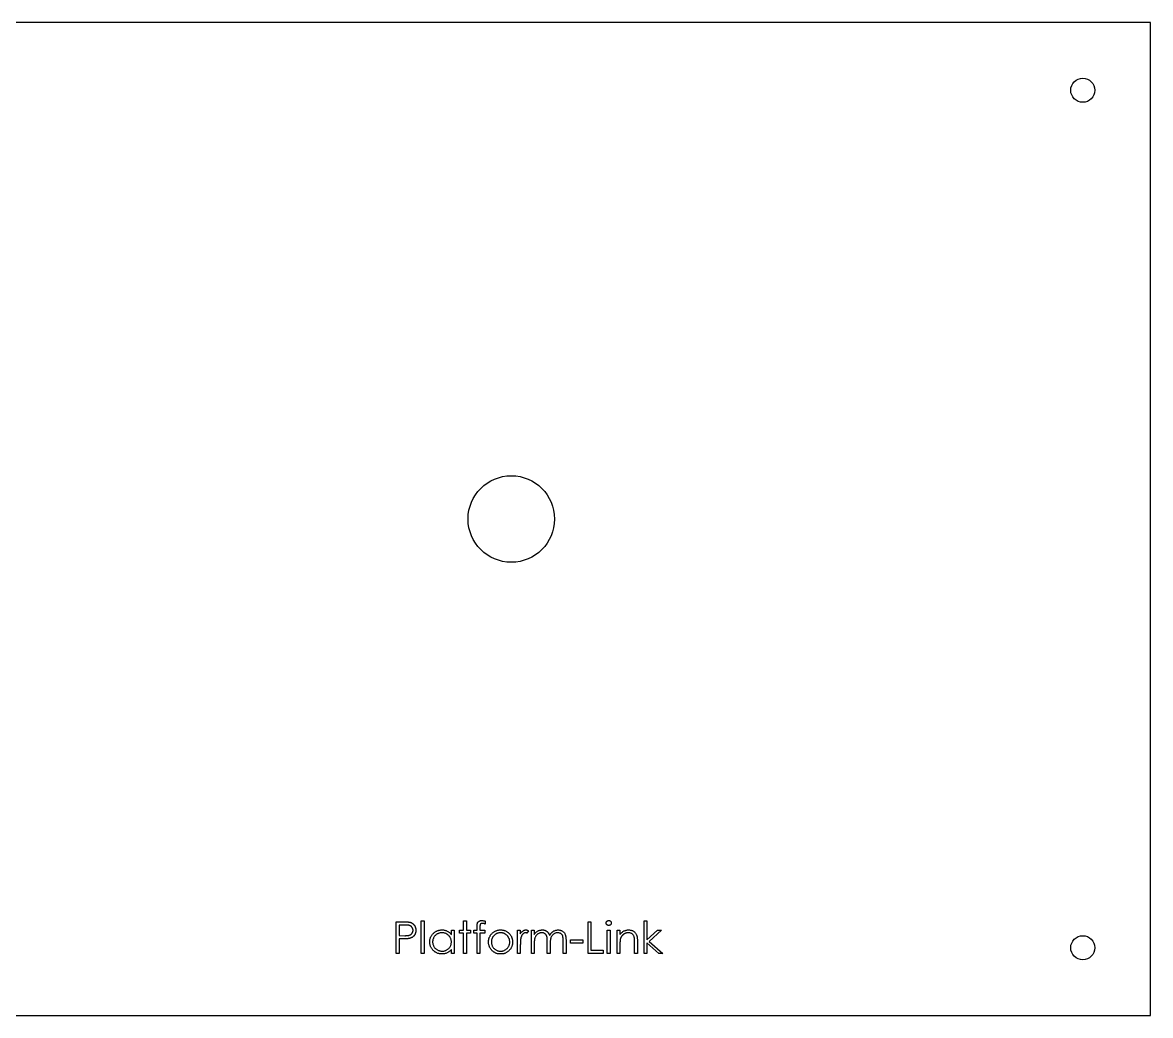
# Model space of a CAD drawing. Header units: millimetres. Extents: x 0 to 300, y -7 to 132.
# Drawn here: x 150 to 300, y 0 to 132 of the extents above; entities that cross this region are included whole.
import ezdxf

# ---------------------------------------------------------------- set-up
doc = ezdxf.new("R2010")
doc.units = ezdxf.units.MM

msp = doc.modelspace()

# ---------------------------------------------------------------- linework, layer by layer
at = {"color": 7, "linetype": 'Continuous', "lineweight": 25}
for p, q in [((300, 132), (0, 132)), ((300, 0), (300, 132)), ((199.7, 12.46), (200.53, 12.46)), ((199.7, 8.22), (199.7, 12.46)), ((200.08, 12.02), (200.08, 10.61)), ((200.86, 12.02), (200.08, 12.02)), ((203.01, 12.56), (203.39, 12.56)), ((203.01, 8.22), (203.01, 12.56)), ((203.39, 12.56), (203.39, 8.22)), ((208.66, 12.56), (209.04, 12.56)), ((208.66, 11.32), (208.66, 12.56)), ((209.04, 12.56), (209.04, 11.32)), ((211.54, 12.54), (211.54, 12.14)), ((225.21, 12.46), (225.59, 12.46)), ((225.21, 8.22), (225.21, 12.46)), ((225.59, 12.46), (225.59, 8.66)), ((232.65, 12.56), (233.03, 12.56)), ((232.65, 8.22), (232.65, 12.56)), ((233.03, 12.56), (233.03, 10.05)), ((200.08, 10.61), (200.82, 10.6)), ((207.03, 10.74), (207.03, 11.32)), ((207.03, 11.32), (207.41, 11.32)), ((207.41, 11.32), (207.41, 8.22)), ((208.12, 11.32), (208.66, 11.32)), ((208.12, 10.94), (208.12, 11.32)), ((208.66, 10.94), (208.12, 10.94)), ((208.66, 8.22), (208.66, 10.94)), ((209.04, 11.32), (209.58, 11.32)), ((209.04, 10.94), (209.04, 8.22)), ((209.58, 10.94), (209.04, 10.94)), ((209.58, 11.32), (209.58, 10.94)), ((210.02, 11.32), (210.45, 11.32)), ((210.02, 10.94), (210.02, 11.32)), ((210.45, 10.94), (210.02, 10.94)), ((210.45, 11.32), (210.45, 11.81)), ((210.45, 8.22), (210.45, 10.94)), ((210.83, 11.74), (210.83, 11.32)), ((210.83, 11.32), (211.48, 11.32)), ((211.48, 10.94), (210.83, 10.94)), ((210.83, 10.94), (210.83, 8.22)), ((211.48, 11.32), (211.48, 10.94)), ((215.82, 11.32), (216.2, 11.32)), ((215.82, 8.22), (215.82, 11.32)), ((216.2, 11.32), (216.2, 10.86)), ((217.29, 11.26), (217.08, 10.94)), ((217.67, 11.32), (218.05, 11.32)), ((217.67, 8.22), (217.67, 11.32)), ((218.05, 11.32), (218.05, 10.78)), ((227.76, 11.32), (228.14, 11.32)), ((227.76, 8.22), (227.76, 11.32)), ((228.14, 11.32), (228.14, 8.22)), ((229.07, 11.32), (229.45, 11.32)), ((229.07, 8.22), (229.07, 11.32)), ((229.45, 11.32), (229.45, 10.76)), ((233.03, 10.05), (234.44, 11.32)), ((234.98, 11.32), (233.35, 9.85)), ((234.44, 11.32), (234.98, 11.32)), ((200.08, 10.18), (200.08, 8.22)), ((200.39, 10.18), (200.08, 10.18)), ((216.2, 9.26), (216.2, 8.22)), ((218.05, 9.52), (218.05, 8.22)), ((219.78, 8.22), (219.78, 9.8)), ((220.16, 9.43), (220.16, 8.22)), ((221.9, 8.22), (221.9, 9.9)), ((222.28, 9.9), (222.28, 8.22)), ((222.88, 10.07), (224.51, 10.07)), ((222.88, 9.63), (222.88, 10.07)), ((224.51, 9.63), (222.88, 9.63)), ((224.51, 10.07), (224.51, 9.63)), ((229.45, 9.34), (229.45, 8.22)), ((231.4, 8.22), (231.4, 9.68)), ((231.78, 9.8), (231.78, 8.22)), ((233.03, 9.65), (233.03, 8.22)), ((234.6, 8.22), (233.03, 9.65)), ((233.35, 9.85), (235.14, 8.22)), ((200.08, 8.22), (199.7, 8.22)), ((203.39, 8.22), (203.01, 8.22)), ((207.03, 8.22), (207.03, 8.76)), ((207.41, 8.22), (207.03, 8.22)), ((209.04, 8.22), (208.66, 8.22)), ((210.83, 8.22), (210.45, 8.22)), ((216.2, 8.22), (215.82, 8.22)), ((218.05, 8.22), (217.67, 8.22)), ((220.16, 8.22), (219.78, 8.22)), ((222.28, 8.22), (221.9, 8.22)), ((227.22, 8.22), (225.21, 8.22)), ((225.59, 8.66), (227.22, 8.66)), ((227.22, 8.66), (227.22, 8.22)), ((228.14, 8.22), (227.76, 8.22)), ((229.45, 8.22), (229.07, 8.22)), ((231.78, 8.22), (231.4, 8.22)), ((233.03, 8.22), (232.65, 8.22)), ((235.14, 8.22), (234.6, 8.22)), ((0, 0), (300, 0))]:
    msp.add_line(p, q, dxfattribs=at)
for centre, radius in [((291, 123), 1.6), ((215, 66), 5.75), ((291, 9), 1.6)]:
    msp.add_circle(centre, radius, dxfattribs=at)
for points, knots in [([(200.53, 12.46), (200.59, 12.46), (200.7, 12.46), (200.86, 12.45), (201, 12.45), (201.13, 12.44), (201.24, 12.43), (201.34, 12.42), (201.42, 12.41), (201.48, 12.4), (201.5, 12.39)], [0, 0, 0, 0, 0.176956, 0.339055, 0.486318, 0.618781, 0.735619, 0.838742, 0.926457, 1, 1, 1, 1]), ([(201.93, 11.32), (201.93, 11.35), (201.92, 11.42), (201.9, 11.52), (201.86, 11.61), (201.81, 11.7), (201.75, 11.78), (201.67, 11.85), (201.59, 11.91), (201.51, 11.94), (201.44, 11.97), (201.38, 11.98), (201.31, 11.99), (201.24, 12), (201.15, 12.01), (201.06, 12.02), (200.96, 12.02), (200.89, 12.02), (200.86, 12.02)], [0, 0, 0, 0, 0.0700438, 0.1392383, 0.2081975, 0.2791734, 0.3499868, 0.4183538, 0.4876096, 0.5574111, 0.5953302, 0.6379641, 0.6859128, 0.7381852, 0.7961026, 0.8585165, 0.9266577, 1, 1, 1, 1]), ([(201.5, 12.39), (201.53, 12.38), (201.59, 12.37), (201.67, 12.34), (201.75, 12.3), (201.82, 12.26), (201.89, 12.21), (201.96, 12.15), (202.02, 12.09), (202.08, 12.02), (202.14, 11.95), (202.18, 11.87), (202.22, 11.79), (202.25, 11.71), (202.28, 11.62), (202.3, 11.52), (202.31, 11.42), (202.31, 11.35), (202.31, 11.32)], [0, 0, 0, 0, 0.062481, 0.12349, 0.183411, 0.243153, 0.302127, 0.36171, 0.421842, 0.482932, 0.544552, 0.605681, 0.66768, 0.729984, 0.794551, 0.860346, 0.928907, 1, 1, 1, 1]), ([(210.45, 11.81), (210.45, 11.84), (210.45, 11.89), (210.45, 11.97), (210.46, 12.04), (210.46, 12.1), (210.47, 12.16), (210.48, 12.21), (210.5, 12.25), (210.51, 12.31), (210.54, 12.37), (210.59, 12.43), (210.65, 12.48), (210.72, 12.53), (210.8, 12.57), (210.88, 12.6), (210.97, 12.61), (211.04, 12.62), (211.07, 12.62)], [0, 0, 0, 0, 0.069775, 0.133856, 0.192948, 0.247916, 0.296642, 0.341504, 0.38163, 0.416905, 0.483173, 0.548917, 0.616062, 0.686302, 0.759645, 0.83539, 0.914974, 1, 1, 1, 1]), ([(211.15, 12.24), (211.13, 12.24), (211.09, 12.24), (211.04, 12.23), (210.99, 12.21), (210.95, 12.19), (210.92, 12.17), (210.89, 12.14), (210.87, 12.11), (210.85, 12.08), (210.85, 12.06), (210.84, 12.03), (210.84, 12), (210.84, 11.96), (210.83, 11.92), (210.83, 11.87), (210.83, 11.81), (210.83, 11.77), (210.83, 11.74)], [0, 0, 0, 0, 0.082, 0.158724, 0.229424, 0.297719, 0.360776, 0.416988, 0.468546, 0.516675, 0.544534, 0.581509, 0.628334, 0.683433, 0.749506, 0.822818, 0.907151, 1, 1, 1, 1]), ([(211.07, 12.62), (211.11, 12.62), (211.18, 12.61), (211.29, 12.6), (211.41, 12.57), (211.49, 12.55), (211.54, 12.54)], [0, 0, 0, 0, 0.216182, 0.453863, 0.714999, 1, 1, 1, 1]), ([(211.54, 12.14), (211.5, 12.16), (211.43, 12.19), (211.33, 12.22), (211.24, 12.23), (211.18, 12.24), (211.15, 12.24)], [0, 0, 0, 0, 0.291371, 0.5530282, 0.7890115, 1, 1, 1, 1]), ([(227.6, 12.29), (227.6, 12.31), (227.6, 12.36), (227.62, 12.42), (227.66, 12.47), (227.7, 12.52), (227.76, 12.57), (227.82, 12.6), (227.88, 12.62), (227.93, 12.62), (227.95, 12.62)], [0, 0, 0, 0, 0.12329, 0.242149, 0.363437, 0.489745, 0.618115, 0.744894, 0.868932, 1, 1, 1, 1]), ([(227.95, 11.97), (227.93, 11.97), (227.88, 11.97), (227.82, 11.99), (227.76, 12.02), (227.7, 12.06), (227.66, 12.11), (227.62, 12.17), (227.6, 12.23), (227.6, 12.27), (227.6, 12.29)], [0, 0, 0, 0, 0.131867, 0.256661, 0.384213, 0.513365, 0.640443, 0.761085, 0.879146, 1, 1, 1, 1]), ([(227.95, 12.62), (227.98, 12.62), (228.02, 12.62), (228.09, 12.6), (228.15, 12.57), (228.2, 12.52), (228.25, 12.47), (228.28, 12.42), (228.3, 12.36), (228.3, 12.31), (228.31, 12.29)], [0, 0, 0, 0, 0.131899, 0.258284, 0.384341, 0.51198, 0.638632, 0.75923, 0.877412, 1, 1, 1, 1]), ([(228.31, 12.29), (228.3, 12.27), (228.3, 12.23), (228.28, 12.17), (228.25, 12.11), (228.2, 12.06), (228.15, 12.02), (228.09, 11.99), (228.02, 11.97), (227.98, 11.97), (227.95, 11.97)], [0, 0, 0, 0, 0.120162, 0.237546, 0.357497, 0.484917, 0.613329, 0.74015, 0.867301, 1, 1, 1, 1]), ([(200.82, 10.6), (200.86, 10.6), (200.93, 10.6), (201.03, 10.61), (201.13, 10.61), (201.21, 10.62), (201.29, 10.63), (201.36, 10.64), (201.42, 10.66), (201.5, 10.68), (201.58, 10.72), (201.67, 10.78), (201.75, 10.85), (201.81, 10.93), (201.86, 11.02), (201.9, 11.11), (201.92, 11.21), (201.93, 11.28), (201.93, 11.32)], [0, 0, 0, 0, 0.072538, 0.140034, 0.202496, 0.260575, 0.313228, 0.361583, 0.404878, 0.444127, 0.5164, 0.586507, 0.655085, 0.724384, 0.793974, 0.861638, 0.930111, 1, 1, 1, 1]), ([(202.31, 11.32), (202.31, 11.29), (202.31, 11.22), (202.3, 11.12), (202.28, 11.02), (202.25, 10.93), (202.22, 10.85), (202.18, 10.76), (202.14, 10.69), (202.09, 10.62), (202.03, 10.55), (201.96, 10.49), (201.89, 10.43), (201.82, 10.38), (201.74, 10.34), (201.65, 10.3), (201.56, 10.27), (201.5, 10.25), (201.46, 10.25)], [0, 0, 0, 0, 0.070119, 0.137192, 0.202016, 0.264631, 0.326117, 0.38601, 0.445812, 0.505298, 0.564633, 0.624283, 0.683902, 0.743953, 0.805388, 0.868388, 0.933084, 1, 1, 1, 1]), ([(204.15, 9.78), (204.16, 9.83), (204.16, 9.94), (204.18, 10.09), (204.22, 10.24), (204.27, 10.39), (204.34, 10.53), (204.42, 10.66), (204.52, 10.79), (204.63, 10.9), (204.75, 11.01), (204.88, 11.11), (205.01, 11.19), (205.16, 11.26), (205.3, 11.31), (205.46, 11.34), (205.62, 11.37), (205.72, 11.37), (205.78, 11.37)], [0, 0, 0, 0, 0.063775, 0.126079, 0.186904, 0.247574, 0.308003, 0.369132, 0.432033, 0.496791, 0.561611, 0.624914, 0.686726, 0.748079, 0.809582, 0.871631, 0.934886, 1, 1, 1, 1]), ([(205.78, 10.99), (205.73, 10.99), (205.62, 10.98), (205.46, 10.95), (205.3, 10.9), (205.16, 10.83), (205.02, 10.75), (204.9, 10.64), (204.79, 10.52), (204.7, 10.39), (204.63, 10.24), (204.57, 10.09), (204.54, 9.93), (204.54, 9.83), (204.53, 9.77)], [0, 0, 0, 0, 0.085921, 0.169593, 0.252476, 0.336244, 0.419505, 0.502036, 0.584775, 0.669846, 0.754185, 0.836658, 0.91801, 1, 1, 1, 1]), ([(205.78, 11.37), (205.84, 11.37), (205.97, 11.36), (206.15, 11.34), (206.32, 11.29), (206.48, 11.22), (206.64, 11.14), (206.78, 11.03), (206.91, 10.9), (206.99, 10.8), (207.03, 10.74)], [0, 0, 0, 0, 0.129862, 0.254654, 0.376015, 0.495255, 0.614798, 0.738106, 0.865196, 1, 1, 1, 1]), ([(207.03, 9.76), (207.03, 9.8), (207.03, 9.89), (207.01, 10.01), (206.98, 10.13), (206.94, 10.24), (206.89, 10.35), (206.83, 10.45), (206.76, 10.55), (206.67, 10.64), (206.58, 10.72), (206.48, 10.79), (206.38, 10.85), (206.27, 10.9), (206.16, 10.94), (206.04, 10.97), (205.91, 10.99), (205.83, 10.99), (205.78, 10.99)], [0, 0, 0, 0, 0.0656338, 0.1291881, 0.1912187, 0.2519128, 0.3125075, 0.3734944, 0.4351516, 0.4987415, 0.5620952, 0.6241866, 0.6854757, 0.7460968, 0.8076116, 0.8699666, 0.933951, 1, 1, 1, 1]), ([(211.97, 9.76), (211.97, 9.81), (211.97, 9.91), (211.99, 10.07), (212.03, 10.21), (212.07, 10.35), (212.13, 10.49), (212.21, 10.62), (212.29, 10.74), (212.36, 10.82), (212.39, 10.86)], [0, 0, 0, 0, 0.128919, 0.255238, 0.378679, 0.501088, 0.622714, 0.746241, 0.871589, 1, 1, 1, 1]), ([(213.57, 10.99), (213.53, 10.99), (213.45, 10.99), (213.33, 10.97), (213.21, 10.94), (213.1, 10.9), (213, 10.85), (212.9, 10.79), (212.8, 10.72), (212.71, 10.63), (212.62, 10.54), (212.55, 10.44), (212.49, 10.34), (212.44, 10.23), (212.4, 10.12), (212.37, 10), (212.35, 9.88), (212.35, 9.8), (212.35, 9.76)], [0, 0, 0, 0, 0.0638459, 0.1260436, 0.1871654, 0.2473993, 0.30838, 0.3697796, 0.4325839, 0.4976408, 0.5624011, 0.6255571, 0.687332, 0.7483127, 0.809791, 0.8717676, 0.9348362, 1, 1, 1, 1]), ([(212.39, 10.86), (212.43, 10.9), (212.51, 10.98), (212.64, 11.08), (212.78, 11.17), (212.92, 11.24), (213.07, 11.3), (213.23, 11.34), (213.4, 11.37), (213.51, 11.37), (213.57, 11.37)], [0, 0, 0, 0, 0.128498, 0.252713, 0.374819, 0.496436, 0.617911, 0.741288, 0.8687, 1, 1, 1, 1]), ([(213.57, 11.37), (213.63, 11.37), (213.74, 11.37), (213.91, 11.34), (214.07, 11.3), (214.22, 11.25), (214.37, 11.17), (214.5, 11.09), (214.63, 10.98), (214.71, 10.9), (214.75, 10.86)], [0, 0, 0, 0, 0.131751, 0.258332, 0.382134, 0.503804, 0.624693, 0.746871, 0.871514, 1, 1, 1, 1]), ([(214.79, 9.76), (214.79, 9.8), (214.79, 9.88), (214.77, 10), (214.74, 10.12), (214.7, 10.23), (214.65, 10.34), (214.59, 10.44), (214.52, 10.54), (214.43, 10.63), (214.34, 10.72), (214.24, 10.79), (214.14, 10.85), (214.04, 10.9), (213.93, 10.94), (213.81, 10.97), (213.69, 10.99), (213.61, 10.99), (213.57, 10.99)], [0, 0, 0, 0, 0.065185, 0.128274, 0.19027, 0.251768, 0.312769, 0.374793, 0.43797, 0.503047, 0.568125, 0.63095, 0.692369, 0.752973, 0.813641, 0.874355, 0.936573, 1, 1, 1, 1]), ([(214.75, 10.86), (214.78, 10.82), (214.85, 10.74), (214.93, 10.62), (215.01, 10.49), (215.07, 10.35), (215.11, 10.21), (215.15, 10.07), (215.17, 9.92), (215.17, 9.81), (215.17, 9.76)], [0, 0, 0, 0, 0.128157, 0.253834, 0.376506, 0.498534, 0.621368, 0.744565, 0.870634, 1, 1, 1, 1]), ([(216.2, 10.86), (216.23, 10.9), (216.28, 10.98), (216.37, 11.09), (216.47, 11.18), (216.56, 11.25), (216.66, 11.3), (216.75, 11.34), (216.86, 11.37), (216.92, 11.37), (216.96, 11.37)], [0, 0, 0, 0, 0.160059, 0.306112, 0.438367, 0.560541, 0.675317, 0.786114, 0.892842, 1, 1, 1, 1]), ([(216.89, 10.99), (216.86, 10.99), (216.79, 10.98), (216.7, 10.95), (216.61, 10.9), (216.54, 10.84), (216.49, 10.78), (216.45, 10.73), (216.41, 10.68), (216.38, 10.62), (216.35, 10.55), (216.32, 10.48), (216.29, 10.4), (216.28, 10.35), (216.27, 10.32)], [0, 0, 0, 0, 0.093807, 0.191338, 0.295191, 0.410312, 0.47193, 0.536425, 0.603119, 0.674118, 0.749332, 0.828283, 0.91204, 1, 1, 1, 1]), ([(217.08, 10.94), (217.06, 10.94), (217.03, 10.96), (216.98, 10.98), (216.93, 10.99), (216.9, 10.99), (216.89, 10.99)], [0, 0, 0, 0, 0.2951388, 0.5602299, 0.7949834, 1, 1, 1, 1]), ([(216.96, 11.37), (216.98, 11.37), (217.04, 11.37), (217.12, 11.34), (217.21, 11.31), (217.26, 11.28), (217.29, 11.26)], [0, 0, 0, 0, 0.2252775, 0.4635232, 0.7203236, 1, 1, 1, 1]), ([(218.05, 10.78), (218.08, 10.83), (218.15, 10.92), (218.26, 11.03), (218.36, 11.13), (218.44, 11.19), (218.48, 11.21)], [0, 0, 0, 0, 0.283595, 0.543395, 0.780646, 1, 1, 1, 1]), ([(219.05, 10.99), (219, 10.99), (218.91, 10.98), (218.78, 10.95), (218.65, 10.9), (218.52, 10.83), (218.41, 10.74), (218.31, 10.63), (218.23, 10.51), (218.17, 10.4), (218.14, 10.3), (218.11, 10.22), (218.09, 10.13), (218.08, 10.02), (218.06, 9.91), (218.06, 9.79), (218.05, 9.66), (218.05, 9.57), (218.05, 9.52)], [0, 0, 0, 0, 0.068677, 0.136871, 0.206114, 0.277538, 0.349772, 0.421251, 0.492911, 0.567027, 0.606614, 0.649704, 0.697303, 0.749086, 0.804881, 0.865485, 0.930237, 1, 1, 1, 1]), ([(218.48, 11.21), (218.53, 11.24), (218.63, 11.29), (218.79, 11.33), (218.95, 11.36), (219.06, 11.37), (219.12, 11.37)], [0, 0, 0, 0, 0.253734, 0.503035, 0.750014, 1, 1, 1, 1]), ([(219.78, 9.8), (219.78, 9.84), (219.78, 9.93), (219.78, 10.05), (219.78, 10.16), (219.77, 10.26), (219.76, 10.35), (219.75, 10.43), (219.73, 10.49), (219.71, 10.57), (219.68, 10.65), (219.62, 10.73), (219.55, 10.81), (219.47, 10.87), (219.38, 10.93), (219.27, 10.96), (219.16, 10.99), (219.09, 10.99), (219.05, 10.99)], [0, 0, 0, 0, 0.08253, 0.158779, 0.227738, 0.289946, 0.345499, 0.393896, 0.436374, 0.472122, 0.536384, 0.599078, 0.661948, 0.726311, 0.791771, 0.858647, 0.927305, 1, 1, 1, 1]), ([(219.12, 11.37), (219.15, 11.37), (219.23, 11.37), (219.34, 11.35), (219.44, 11.32), (219.54, 11.28), (219.64, 11.24), (219.73, 11.18), (219.81, 11.12), (219.88, 11.04), (219.94, 10.96), (220, 10.86), (220.05, 10.75), (220.08, 10.67), (220.1, 10.62)], [0, 0, 0, 0, 0.084152, 0.166532, 0.248836, 0.331246, 0.412957, 0.490494, 0.566156, 0.639987, 0.716765, 0.802144, 0.895833, 1, 1, 1, 1]), ([(220.1, 10.62), (220.12, 10.65), (220.15, 10.71), (220.2, 10.79), (220.26, 10.87), (220.32, 10.95), (220.38, 11.01), (220.45, 11.07), (220.52, 11.13), (220.62, 11.2), (220.74, 11.27), (220.9, 11.33), (221.07, 11.36), (221.18, 11.37), (221.23, 11.37)], [0, 0, 0, 0, 0.071766, 0.141226, 0.209116, 0.27484, 0.339483, 0.402476, 0.464942, 0.526833, 0.647415, 0.765562, 0.881615, 1, 1, 1, 1]), ([(221.17, 10.99), (221.12, 10.99), (221.03, 10.99), (220.89, 10.95), (220.75, 10.9), (220.63, 10.82), (220.52, 10.73), (220.42, 10.62), (220.34, 10.5), (220.28, 10.39), (220.25, 10.29), (220.23, 10.2), (220.21, 10.1), (220.19, 9.99), (220.18, 9.86), (220.17, 9.73), (220.17, 9.58), (220.17, 9.48), (220.16, 9.43)], [0, 0, 0, 0, 0.068158, 0.134707, 0.201865, 0.270788, 0.340024, 0.408083, 0.476813, 0.547346, 0.58564, 0.628865, 0.677153, 0.730803, 0.789807, 0.854325, 0.924365, 1, 1, 1, 1]), ([(221.9, 9.9), (221.9, 9.94), (221.9, 10.02), (221.9, 10.12), (221.89, 10.22), (221.88, 10.31), (221.87, 10.39), (221.86, 10.46), (221.85, 10.53), (221.83, 10.59), (221.79, 10.67), (221.73, 10.75), (221.66, 10.82), (221.58, 10.88), (221.49, 10.93), (221.39, 10.96), (221.28, 10.99), (221.21, 10.99), (221.17, 10.99)], [0, 0, 0, 0, 0.078343, 0.150563, 0.216151, 0.27568, 0.328707, 0.375904, 0.417302, 0.452693, 0.517265, 0.581217, 0.645322, 0.712024, 0.78013, 0.850218, 0.922649, 1, 1, 1, 1]), ([(221.23, 11.37), (221.29, 11.37), (221.39, 11.36), (221.54, 11.33), (221.67, 11.28), (221.8, 11.21), (221.92, 11.12), (222.02, 11.02), (222.1, 10.9), (222.16, 10.78), (222.19, 10.68), (222.22, 10.6), (222.24, 10.5), (222.25, 10.4), (222.27, 10.29), (222.27, 10.16), (222.28, 10.03), (222.28, 9.94), (222.28, 9.9)], [0, 0, 0, 0, 0.075604, 0.147965, 0.218797, 0.28947, 0.359724, 0.429708, 0.500497, 0.574429, 0.613947, 0.657155, 0.703973, 0.754939, 0.809707, 0.868833, 0.932385, 1, 1, 1, 1]), ([(229.45, 10.76), (229.49, 10.81), (229.56, 10.91), (229.7, 11.04), (229.83, 11.14), (229.98, 11.23), (230.13, 11.29), (230.29, 11.34), (230.45, 11.36), (230.57, 11.37), (230.62, 11.37)], [0, 0, 0, 0, 0.140976, 0.273569, 0.398988, 0.51993, 0.63811, 0.756589, 0.87686, 1, 1, 1, 1]), ([(230.56, 10.99), (230.53, 10.99), (230.47, 10.99), (230.38, 10.98), (230.29, 10.96), (230.2, 10.93), (230.12, 10.9), (230.04, 10.86), (229.96, 10.81), (229.89, 10.76), (229.82, 10.69), (229.76, 10.63), (229.7, 10.56), (229.65, 10.49), (229.6, 10.42), (229.56, 10.34), (229.53, 10.26), (229.51, 10.2), (229.5, 10.17)], [0, 0, 0, 0, 0.063986, 0.126627, 0.188984, 0.25023, 0.312351, 0.374574, 0.438148, 0.50292, 0.567974, 0.630771, 0.692935, 0.754398, 0.815218, 0.876117, 0.938015, 1, 1, 1, 1]), ([(231.35, 10.38), (231.34, 10.43), (231.32, 10.52), (231.26, 10.65), (231.18, 10.75), (231.08, 10.84), (230.97, 10.91), (230.85, 10.96), (230.71, 10.99), (230.61, 10.99), (230.56, 10.99)], [0, 0, 0, 0, 0.1355195, 0.2608332, 0.378476, 0.4931776, 0.609281, 0.729981, 0.8592613, 1, 1, 1, 1]), ([(230.62, 11.37), (230.68, 11.37), (230.79, 11.36), (230.96, 11.33), (231.11, 11.28), (231.25, 11.2), (231.38, 11.1), (231.49, 10.99), (231.58, 10.87), (231.64, 10.75), (231.68, 10.64), (231.71, 10.55), (231.73, 10.45), (231.75, 10.34), (231.76, 10.22), (231.77, 10.09), (231.78, 9.95), (231.78, 9.85), (231.78, 9.8)], [0, 0, 0, 0, 0.07724, 0.151178, 0.223488, 0.295543, 0.366976, 0.437131, 0.507044, 0.57856, 0.616614, 0.658756, 0.704491, 0.754803, 0.809332, 0.868274, 0.932073, 1, 1, 1, 1]), ([(201.46, 10.25), (201.44, 10.24), (201.38, 10.23), (201.28, 10.21), (201.17, 10.2), (201.05, 10.19), (200.9, 10.19), (200.74, 10.18), (200.57, 10.18), (200.45, 10.18), (200.39, 10.18)], [0, 0, 0, 0, 0.075173, 0.164746, 0.268017, 0.385912, 0.517789, 0.663691, 0.824413, 1, 1, 1, 1]), ([(205.77, 8.17), (205.71, 8.17), (205.6, 8.17), (205.45, 8.2), (205.29, 8.23), (205.15, 8.28), (205.01, 8.35), (204.87, 8.43), (204.74, 8.53), (204.62, 8.64), (204.51, 8.75), (204.42, 8.88), (204.34, 9.02), (204.27, 9.16), (204.22, 9.3), (204.18, 9.46), (204.16, 9.61), (204.16, 9.72), (204.15, 9.78)], [0, 0, 0, 0, 0.06462, 0.1274335, 0.1890041, 0.2499301, 0.3106685, 0.372329, 0.4349391, 0.4995755, 0.5641912, 0.6267352, 0.6881093, 0.7492936, 0.8103305, 0.8719012, 0.9350459, 1, 1, 1, 1]), ([(204.53, 9.77), (204.54, 9.72), (204.54, 9.62), (204.57, 9.46), (204.63, 9.31), (204.7, 9.16), (204.79, 9.02), (204.9, 8.9), (205.03, 8.8), (205.16, 8.71), (205.31, 8.64), (205.46, 8.59), (205.62, 8.55), (205.73, 8.55), (205.78, 8.55)], [0, 0, 0, 0, 0.081589, 0.162859, 0.245484, 0.330807, 0.416493, 0.499893, 0.583048, 0.667158, 0.751312, 0.833785, 0.916256, 1, 1, 1, 1]), ([(205.78, 8.55), (205.84, 8.55), (205.95, 8.55), (206.11, 8.58), (206.26, 8.63), (206.41, 8.7), (206.55, 8.79), (206.68, 8.89), (206.78, 9.01), (206.87, 9.14), (206.94, 9.28), (206.99, 9.44), (207.02, 9.6), (207.03, 9.71), (207.03, 9.76)], [0, 0, 0, 0, 0.084802, 0.168664, 0.252552, 0.33824, 0.423103, 0.505556, 0.586176, 0.667136, 0.748499, 0.830452, 0.913456, 1, 1, 1, 1]), ([(213.57, 8.17), (213.51, 8.17), (213.4, 8.17), (213.24, 8.19), (213.08, 8.23), (212.93, 8.28), (212.79, 8.35), (212.66, 8.43), (212.53, 8.53), (212.42, 8.64), (212.31, 8.76), (212.22, 8.89), (212.14, 9.02), (212.08, 9.16), (212.03, 9.3), (212, 9.45), (211.97, 9.6), (211.97, 9.71), (211.97, 9.76)], [0, 0, 0, 0, 0.068742, 0.134635, 0.198324, 0.260825, 0.322714, 0.384555, 0.446913, 0.510958, 0.574931, 0.636685, 0.697483, 0.757134, 0.816966, 0.876818, 0.937663, 1, 1, 1, 1]), ([(212.35, 9.76), (212.35, 9.7), (212.36, 9.6), (212.39, 9.44), (212.44, 9.29), (212.51, 9.14), (212.6, 9.01), (212.7, 8.89), (212.82, 8.79), (212.96, 8.7), (213.1, 8.63), (213.25, 8.58), (213.41, 8.55), (213.52, 8.55), (213.57, 8.55)], [0, 0, 0, 0, 0.0847327, 0.1681787, 0.2514882, 0.3358407, 0.4198345, 0.5023449, 0.583649, 0.665931, 0.7487165, 0.8310473, 0.9144098, 1, 1, 1, 1]), ([(215.17, 9.76), (215.17, 9.71), (215.17, 9.6), (215.15, 9.45), (215.11, 9.3), (215.06, 9.16), (215, 9.02), (214.92, 8.89), (214.83, 8.76), (214.73, 8.64), (214.61, 8.53), (214.49, 8.44), (214.35, 8.35), (214.21, 8.28), (214.06, 8.23), (213.91, 8.19), (213.74, 8.17), (213.63, 8.17), (213.57, 8.17)], [0, 0, 0, 0, 0.062416, 0.123337, 0.1832651, 0.2431724, 0.3028984, 0.3637736, 0.4256053, 0.489659, 0.5537846, 0.6162215, 0.6778545, 0.7395169, 0.8020965, 0.8658658, 0.9315078, 1, 1, 1, 1]), ([(213.57, 8.55), (213.63, 8.55), (213.73, 8.55), (213.89, 8.58), (214.04, 8.63), (214.19, 8.7), (214.32, 8.79), (214.44, 8.89), (214.54, 9.01), (214.63, 9.14), (214.7, 9.29), (214.75, 9.44), (214.79, 9.6), (214.79, 9.7), (214.79, 9.76)], [0, 0, 0, 0, 0.085606, 0.168983, 0.250908, 0.333708, 0.416005, 0.49766, 0.579893, 0.663902, 0.748466, 0.831791, 0.915252, 1, 1, 1, 1]), ([(216.27, 10.32), (216.27, 10.3), (216.25, 10.24), (216.24, 10.15), (216.23, 10.05), (216.22, 9.92), (216.21, 9.78), (216.21, 9.62), (216.2, 9.45), (216.2, 9.33), (216.2, 9.26)], [0, 0, 0, 0, 0.070855, 0.156938, 0.2586, 0.375891, 0.508166, 0.656238, 0.820177, 1, 1, 1, 1]), ([(229.5, 10.17), (229.5, 10.15), (229.49, 10.1), (229.48, 10.03), (229.47, 9.94), (229.46, 9.85), (229.45, 9.74), (229.45, 9.61), (229.45, 9.48), (229.45, 9.39), (229.45, 9.34)], [0, 0, 0, 0, 0.076995, 0.167615, 0.271052, 0.38946, 0.520843, 0.666399, 0.826094, 1, 1, 1, 1]), ([(231.4, 9.68), (231.4, 9.72), (231.4, 9.8), (231.4, 9.92), (231.39, 10.02), (231.39, 10.11), (231.38, 10.2), (231.37, 10.27), (231.37, 10.33), (231.36, 10.36), (231.35, 10.38)], [0, 0, 0, 0, 0.17885, 0.34211, 0.489826, 0.623254, 0.74008, 0.841483, 0.928908, 1, 1, 1, 1]), ([(207.03, 8.76), (206.99, 8.71), (206.9, 8.61), (206.76, 8.49), (206.62, 8.39), (206.46, 8.31), (206.3, 8.24), (206.13, 8.2), (205.95, 8.17), (205.83, 8.17), (205.77, 8.17)], [0, 0, 0, 0, 0.134298, 0.262085, 0.38627, 0.507165, 0.6273, 0.748145, 0.87237, 1, 1, 1, 1])]:
    msp.add_open_spline(points, degree=3, knots=knots, dxfattribs=at)

doc.saveas('drawing.dxf')
